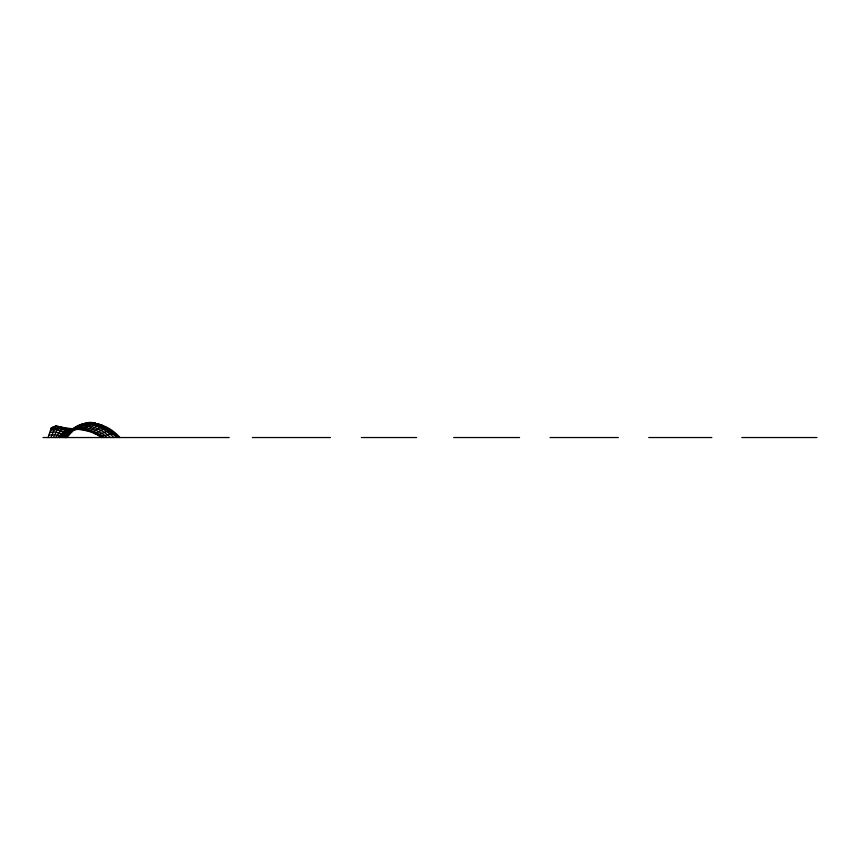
<?xml version="1.0" encoding="UTF-8"?>
<svg xmlns="http://www.w3.org/2000/svg" width="860" height="860" viewBox="0 0 860 860"><rect width="100%" height="100%" fill="white"/><g stroke="black" fill="none" stroke-linecap="round" stroke-linejoin="round"><path stroke-width="1.29" d="M48.085 437.536L51.396 427.721L55.954 425.958C70.982 430.344 88.171 427.216 101.308 437.536M50.912 437.536L55.954 425.958M53.428 437.536L57.168 430.011L60.329 426.485M55.642 437.536L60.426 430.828L64.779 427.656M65.263 437.536C77.884 416.014 105.371 420.583 119.948 437.536M64.769 437.536C70.262 429.269 79.453 424.335 89.01 422.539M65.629 437.536C70.283 430.763 77.067 424.99 85.247 423.281M66.016 437.536L74.562 428.57L75.271 428.904L81.754 424.636M86.537 430.581L93.439 425.334L98.825 423.797M64.059 437.536L69.434 431.881L71.004 431.15L72.261 431.58L75.271 428.904M89.279 431.451L96.621 426.27L102.297 425.216M66.628 437.536L72.261 431.58M57.684 437.536L63.231 432.182L69.122 429.033M62.984 437.536C73.799 423.238 95.267 426.087 107.07 437.536M92.041 432.515L99.868 427.581L105.78 427.065M61.425 437.536C72.412 424.7 92.246 427.742 104.146 437.536M59.523 437.536C70.445 424.496 89.945 428.581 102.093 437.536M94.847 433.784L103.189 429.28L109.274 429.269M83.603 429.86L90.332 424.743L95.449 422.873M97.664 435.257L106.608 431.44L112.778 431.763M51.331 427.893L55.825 426.141C63.812 426.721 71.262 431.559 79.432 428.882C83.065 425.528 86.613 421.561 92.149 422.464M51.148 428.441L55.373 426.786C64.575 428.882 75.787 433.859 82.528 424.109C95.471 420.981 107.661 429.312 116.82 437.536M50.815 429.452C59.748 425.152 71.552 437.299 78.346 425.84C91.171 421.411 104.898 428.473 113.832 437.536M100.05 436.697L110.091 434.096L116.369 434.59M50.342 430.914C56.846 426.958 62.92 434.45 69.477 432.01C73.111 431.225 74.465 426.087 78.432 426.549M49.729 432.806C55.115 430.226 60.168 434.623 65.521 433.945C70.154 433.15 72.444 427.947 77.12 426.947C89.075 423.625 102.007 428.936 110.445 437.536M48.977 435.063L54.556 434.794L61.458 435.794L64.898 435.536L68.338 434.01L69.37 434.536M80.109 429.355L82.194 428.893L90.526 422.69C101.598 423.486 110.832 430.645 119.002 437.536M43 437.536L229.179 437.536M252.345 437.536L330.433 437.536M361.35 437.536L416.638 437.536M453.639 437.536L519.558 437.536M550.045 437.536L618.361 437.536M648.73 437.536L711.833 437.536M741.814 437.536L817 437.536"/></g></svg>
